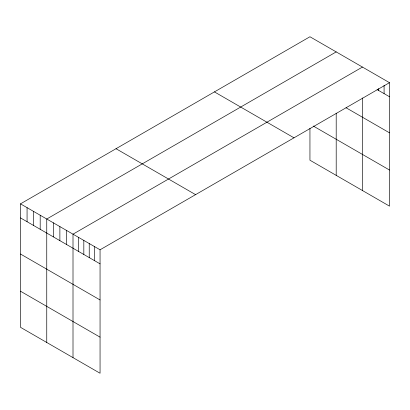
<?xml version="1.0" encoding="UTF-8"?>
<svg xmlns="http://www.w3.org/2000/svg" width="410" height="410" viewBox="0 0 410 410"><rect width="100%" height="100%" fill="white"/><g stroke="black" fill="none" stroke-linecap="round" stroke-linejoin="round"><path stroke-width="0.61" d="M389.5 82.682L100.055 249.792L100.055 373.249L20.5 327.318L20.5 203.857L309.945 36.751L389.5 82.682L389.5 206.143L309.945 160.208L309.945 128.32M336.2 51.906L46.755 219.017L46.755 342.478M362.45 67.066L73.006 234.171L73.006 357.633M377.056 89.554L389.5 96.739M346.045 107.753L389.5 132.84M313.225 126.003L389.5 170.037M214.43 91.896L293.985 137.827M116.015 148.712L195.57 194.642M20.5 203.857L100.055 249.792M20.5 217.915L100.055 263.845M20.5 254.021L100.055 299.951M20.5 291.218L100.055 337.148M384.088 85.306L384.088 93.613M378.681 88.575L378.681 90.492M362.45 97.969L362.45 190.522M336.2 113.227L336.2 175.367M94.643 246.666L94.643 260.724M89.236 243.545L89.236 257.603M83.825 240.419L83.825 254.477M78.418 237.298L78.418 251.356M66.44 230.384L66.44 244.442M59.88 226.597L59.88 240.649M53.315 222.804L53.315 236.862M40.19 215.229L40.19 229.282M33.625 211.437L33.625 225.495M27.065 207.65L27.065 221.707"/></g></svg>
